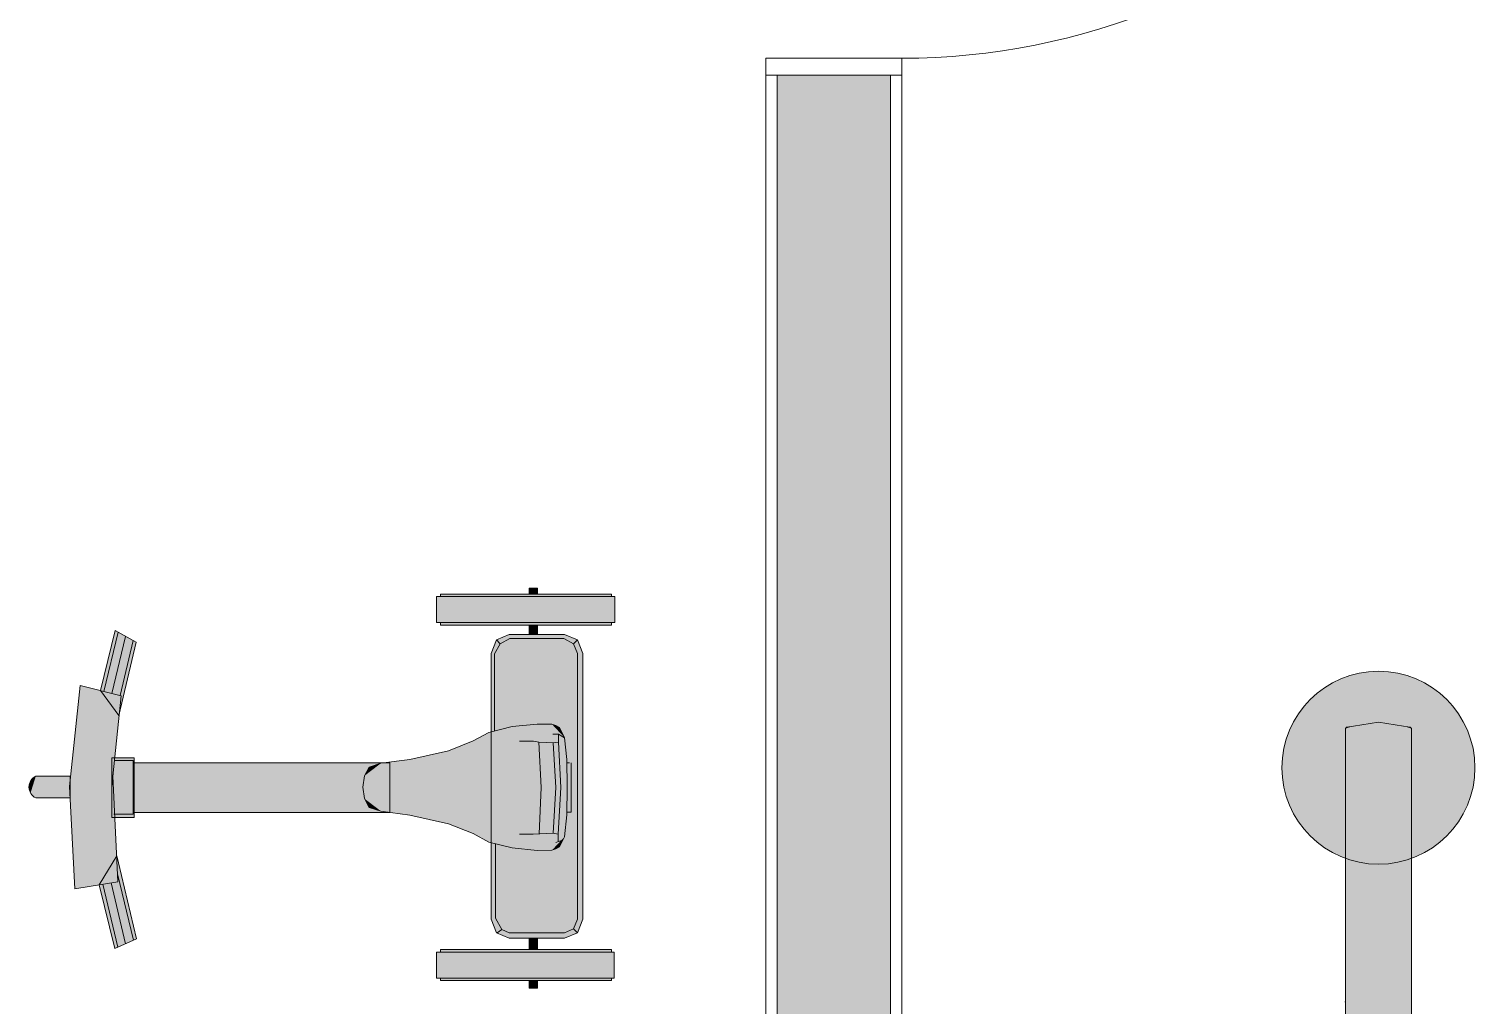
# Model space of a CAD drawing. Header units: inches. Extents: x 99 to 12024, y -5408 to 2559.
# Drawn here: x 8938.6 to 9002.4, y -5121.5 to -5078.5 of the extents above; entities that cross this region are included whole.
import ezdxf

# ---------------------------------------------------------------- set-up
doc = ezdxf.new("R2010")
doc.units = ezdxf.units.IN
doc.header["$LTSCALE"] = 96
doc.header["$MEASUREMENT"] = 0
for name, color, linetype, lineweight in [('Doors', 5, 'Continuous', 5), ('Fixtures_ Interior', 231, 'Continuous', 0), ('Walls_  Normal', 6, 'Continuous', 13)]:
    doc.layers.add(name, color=color, linetype=linetype, lineweight=lineweight)
doc.layers.add('Furniture_ Interior', color=7, linetype='Continuous', lineweight=25, true_color=0x8080c0)

# ---------------------------------------------------------------- blocks, each defined once
blk = doc.blocks.new("-Bonus Kids' Items_Mobility_Tricycle")
at = {"layer": 'Furniture_ Interior', "color": 163, "lineweight": 0, "true_color": 0x8080c0, "transparency": 33554687}
for p, q in [((-6.196, 24.006), (-6.371, 24.171)), ((1.115, 23.829), (1.115, 23.703)), ((2.217, 23.61), (2.378, 23.332)), ((6.351, 24.006), (6.526, 24.171)), ((-2.286, 23.539), (-2.392, 23.223)), ((2.025, 23.332), (1.996, 23.108)), ((2.378, 23.332), (2.378, 23.088)), ((-6.229, 20.845), (-6.385, 20.638)), ((1.114, 15.666), (1.114, 4.587)), ((-6.704, 4.605), (-3.771, 3.907)), ((6.504, 4.59), (4.075, 4.018)), ((-4.238, 3.253), (-7.009, 3.922)), ((-6.857, 4.263), (-4.176, 3.621)), ((4.167, 3.66), (6.684, 4.263)), ((6.865, 3.937), (4.259, 3.302)), ((0.057, 3.651), (0.655, 3.71))]:
    blk.add_line(p, q, dxfattribs=at)
for points in [[(-8.485, 18.136), (-8.485, 25.674), (-8.379, 25.674), (-8.379, 18.136)], [(-7.225, 17.959), (-8.379, 17.959), (-8.379, 25.796), (-7.225, 25.796)], [(-7.225, 25.674), (-7.118, 25.674), (-7.118, 18.136), (-7.225, 18.136)], [(7.184, 18.136), (7.184, 25.674), (7.291, 25.674), (7.291, 18.136)], [(8.445, 17.959), (7.291, 17.959), (7.291, 25.823), (8.445, 25.823)], [(8.445, 25.674), (8.551, 25.674), (8.551, 18.136), (8.445, 18.136)], [(-6.371, 20.605), (-6.619, 21.169), (-6.619, 23.607), (-6.371, 24.171), (-5.772, 24.405), (5.928, 24.405), (6.526, 24.171), (6.775, 23.607), (6.775, 21.169), (6.526, 20.605), (5.928, 20.371), (-5.772, 20.371)], [(-1.017, 15.512), (-1.191, 16.788), (-1.573, 18.493), (-2.006, 19.579), (-2.376, 20.264), (-2.639, 21.291), (-2.749, 22.394), (-2.739, 23.051), (-2.682, 23.228), (-2.59, 23.389), (-2.141, 23.61), (-1.18, 23.7), (0.038, 23.725), (1.256, 23.7), (2.217, 23.61), (2.665, 23.389), (2.758, 23.228), (2.815, 23.051), (2.824, 22.394), (2.714, 21.291), (2.451, 20.264), (2.082, 19.579), (1.649, 18.493), (1.267, 16.788), (1.093, 15.512), (0.927, 14.999), (0.538, 14.784), (0.038, 14.716), (-0.462, 14.784), (-0.851, 14.999)], [(-8.812, 22.046), (-8.812, 22.414), (-8.485, 22.414), (-8.485, 22.046)], [(-7.118, 22.046), (-7.118, 22.414), (-6.619, 22.414), (-6.619, 22.046)], [(6.775, 22.046), (6.775, 22.414), (7.184, 22.414), (7.184, 22.046)], [(8.551, 22.414), (8.812, 22.414), (8.812, 22.046), (8.551, 22.046)], [(1.114, 15.905), (1.114, 4.645), (-1.07, 4.645), (-1.07, 15.905)], [(-3.297, 3.953), (-2.981, 3.868), (-4.264, 3.1), (-7.073, 3.78), (-6.641, 4.747)], [(1.338, 4.645), (1.338, 3.651), (-1.293, 3.651), (-1.293, 4.645)], [(4.297, 3.153), (3.194, 3.969), (6.429, 4.725), (6.94, 3.802)], [(-4.124, 3.924), (0.53, 3.697), (4.065, 4.058), (4.526, 2.262), (0.072, 1.791), (-4.445, 2.024)]]:
    blk.add_lwpolyline(points, close=True, dxfattribs=at)
for points in [[(-2.451, 20.56), (-5.735, 20.56), (-6.229, 20.845), (-6.371, 21.169), (-6.371, 23.607), (-6.196, 24.006), (-5.772, 24.171), (5.928, 24.171), (6.351, 24.006), (6.598, 23.578), (6.598, 21.201), (6.351, 20.77), (6.526, 20.605)], [(-1.058, 23.702), (-1.054, 23.894), (1.115, 23.894)], [(-2.028, 23.322), (-2.36, 23.319), (-2.341, 23.322)], [(2.378, 23.332), (2.025, 23.332), (0.021, 23.449), (-2.028, 23.322), (-1.983, 23.098), (-2.028, 22.228), (-2.028, 21.614)], [(-1.983, 23.098), (0.021, 23.225), (1.996, 23.108), (2.013, 22.792), (2.025, 22.465), (0.021, 22.581), (-2.015, 22.489)], [(2.025, 22.465), (2.07, 22.237), (2.07, 21.624)], [(6.351, 20.77), (5.914, 20.518), (2.516, 20.518)], [(-1.148, 3.742), (-1.148, 4.587), (1.21, 4.587), (1.21, 3.767)]]:
    blk.add_lwpolyline(points, dxfattribs=at)
blk.add_lwpolyline([(0.524, 0.302, -0.632556), (-0.43, 0.302), (-0.43, 1.817), (0.524, 1.814)], format="xyb", close=True, dxfattribs=at)
at = {"layer": 'Furniture_ Interior', "color": 7, "lineweight": 0, "true_color": 0xffffff, "transparency": 33554687}
for points in [[(-8.485, 25.674), (-8.379, 25.674), (-8.485, 25.674), (-8.485, 18.136)], [(-8.485, 18.136), (-8.379, 25.674), (-8.485, 18.136), (-8.379, 18.136)], [(-7.225, 25.796), (-7.225, 17.959), (-7.225, 25.796), (-8.379, 17.959)], [(-8.379, 17.959), (-8.379, 25.796), (-8.379, 17.959), (-7.225, 25.796)], [(-7.118, 25.674), (-7.118, 18.136), (-7.118, 25.674), (-7.225, 25.674)], [(-7.225, 25.674), (-7.118, 18.136), (-7.225, 25.674), (-7.225, 18.136)], [(7.184, 25.674), (7.291, 25.674), (7.184, 25.674), (7.184, 18.136)], [(7.184, 18.136), (7.291, 25.674), (7.184, 18.136), (7.291, 18.136)], [(7.291, 17.959), (7.291, 25.823), (7.291, 17.959), (8.445, 17.959)], [(8.445, 17.959), (7.291, 25.823), (8.445, 17.959), (8.445, 25.823)], [(8.551, 25.674), (8.551, 18.136), (8.551, 25.674), (8.445, 25.674)], [(8.445, 25.674), (8.551, 18.136), (8.445, 25.674), (8.445, 18.136)], [(-6.619, 21.169), (-6.619, 23.607), (-6.619, 21.169), (-5.772, 24.405)], [(-5.772, 20.371), (-6.619, 21.169), (-5.772, 20.371), (-5.772, 24.405)], [(-6.371, 24.171), (-5.772, 24.405), (-6.371, 24.171), (-6.619, 23.607)], [(5.928, 24.405), (5.928, 20.371), (5.928, 24.405), (-5.772, 24.405)], [(-5.772, 24.405), (5.928, 20.371), (-5.772, 24.405), (-5.772, 20.371)], [(5.928, 24.405), (6.526, 24.171), (5.928, 24.405), (6.775, 23.607)], [(5.928, 24.405), (6.775, 23.607), (5.928, 24.405), (5.928, 20.371)], [(-2.749, 22.394), (-2.141, 23.61), (-2.749, 22.394), (-1.18, 23.7)], [(-2.639, 21.291), (-2.749, 22.394), (-2.639, 21.291), (-1.18, 23.7)], [(-2.749, 22.394), (-2.739, 23.051), (-2.749, 22.394), (-2.141, 23.61)], [(-2.739, 23.051), (-2.682, 23.228), (-2.739, 23.051), (-2.141, 23.61)], [(-2.682, 23.228), (-2.59, 23.389), (-2.682, 23.228), (-2.141, 23.61)], [(-1.18, 23.7), (0.038, 23.725), (-1.18, 23.7), (-2.639, 21.291)], [(-2.639, 21.291), (0.038, 23.725), (-2.639, 21.291), (-2.376, 20.264)], [(-2.376, 20.264), (0.038, 23.725), (-2.376, 20.264), (2.451, 20.264)], [(1.256, 23.7), (2.714, 21.291), (1.256, 23.7), (0.038, 23.725)], [(0.038, 23.725), (2.714, 21.291), (0.038, 23.725), (2.451, 20.264)], [(1.256, 23.7), (2.217, 23.61), (1.256, 23.7), (2.824, 22.394)], [(2.824, 22.394), (2.714, 21.291), (2.824, 22.394), (1.256, 23.7)], [(2.217, 23.61), (2.665, 23.389), (2.217, 23.61), (2.758, 23.228)], [(2.758, 23.228), (2.815, 23.051), (2.758, 23.228), (2.217, 23.61)], [(2.217, 23.61), (2.815, 23.051), (2.217, 23.61), (2.824, 22.394)], [(6.775, 23.607), (6.775, 21.169), (6.775, 23.607), (5.928, 20.371)], [(-8.485, 22.046), (-8.812, 22.046), (-8.485, 22.046), (-8.812, 22.414)], [(-8.812, 22.414), (-8.485, 22.414), (-8.812, 22.414), (-8.485, 22.046)], [(-7.118, 22.414), (-6.619, 22.414), (-7.118, 22.414), (-7.118, 22.046)], [(-7.118, 22.046), (-6.619, 22.414), (-7.118, 22.046), (-6.619, 22.046)], [(6.775, 22.414), (7.184, 22.414), (6.775, 22.414), (6.775, 22.046)], [(6.775, 22.046), (7.184, 22.414), (6.775, 22.046), (7.184, 22.046)], [(8.551, 22.046), (8.551, 22.414), (8.551, 22.046), (8.812, 22.414)], [(8.812, 22.414), (8.812, 22.046), (8.812, 22.414), (8.551, 22.046)], [(-5.772, 20.371), (-6.371, 20.605), (-5.772, 20.371), (-6.619, 21.169)], [(6.526, 20.605), (5.928, 20.371), (6.526, 20.605), (6.775, 21.169)], [(-2.006, 19.579), (-2.376, 20.264), (-2.006, 19.579), (2.451, 20.264)], [(-2.006, 19.579), (2.451, 20.264), (-2.006, 19.579), (2.082, 19.579)], [(-1.573, 18.493), (-2.006, 19.579), (-1.573, 18.493), (2.082, 19.579)], [(-1.573, 18.493), (2.082, 19.579), (-1.573, 18.493), (1.649, 18.493)], [(1.649, 18.493), (1.267, 16.788), (1.649, 18.493), (-1.573, 18.493)], [(-1.573, 18.493), (1.267, 16.788), (-1.573, 18.493), (-1.191, 16.788)], [(-1.191, 16.788), (1.267, 16.788), (-1.191, 16.788), (1.093, 15.512)], [(-1.017, 15.512), (-1.191, 16.788), (-1.017, 15.512), (1.093, 15.512)], [(-1.07, 15.905), (1.114, 15.905), (-1.07, 15.905), (1.114, 4.645)], [(-1.07, 15.905), (1.114, 4.645), (-1.07, 15.905), (-1.07, 4.645)], [(-1.017, 15.512), (1.093, 15.512), (-1.017, 15.512), (0.038, 14.716)], [(0.038, 14.716), (-0.462, 14.784), (0.038, 14.716), (-1.017, 15.512)], [(-1.017, 15.512), (-0.462, 14.784), (-1.017, 15.512), (-0.851, 14.999)], [(1.093, 15.512), (0.538, 14.784), (1.093, 15.512), (0.038, 14.716)], [(0.927, 14.999), (0.538, 14.784), (0.927, 14.999), (1.093, 15.512)], [(-4.264, 3.1), (-7.073, 3.78), (-4.264, 3.1), (-6.641, 4.747)], [(-6.641, 4.747), (-3.297, 3.953), (-6.641, 4.747), (-4.264, 3.1)], [(1.338, 3.651), (-1.293, 3.651), (1.338, 3.651), (1.338, 4.645)], [(1.338, 4.645), (-1.293, 3.651), (1.338, 4.645), (-1.293, 4.645)], [(3.194, 3.969), (6.429, 4.725), (3.194, 3.969), (4.297, 3.153)], [(4.297, 3.153), (6.429, 4.725), (4.297, 3.153), (6.94, 3.802)], [(-4.124, 3.924), (0.072, 1.791), (-4.124, 3.924), (-4.445, 2.024)], [(-2.981, 3.868), (-4.264, 3.1), (-2.981, 3.868), (-3.297, 3.953)], [(0.53, 3.697), (0.072, 1.791), (0.53, 3.697), (-4.124, 3.924)], [(0.53, 3.697), (4.065, 4.058), (0.53, 3.697), (4.526, 2.262)], [(4.526, 2.262), (0.072, 1.791), (4.526, 2.262), (0.53, 3.697)], [(-0.43, 0.302), (-0.43, 1.817), (-0.43, 0.302), (0.524, 1.814)], [(0.524, 0.302), (-0.43, 0.302), (0.524, 0.302), (0.524, 1.814)], [(-0.41, 0.264), (-0.43, 0.302), (-0.41, 0.264), (0.524, 0.302)], [(0.524, 0.302), (-0.372, 0.206), (0.524, 0.302), (-0.41, 0.264)], [(-0.326, 0.155), (-0.372, 0.206), (-0.326, 0.155), (0.524, 0.302)], [(0.524, 0.302), (-0.274, 0.109), (0.524, 0.302), (-0.326, 0.155)], [(-0.217, 0.071), (-0.274, 0.109), (-0.217, 0.071), (0.524, 0.302)], [(0.524, 0.302), (-0.155, 0.04), (0.524, 0.302), (-0.217, 0.071)], [(-0.09, 0.018), (-0.155, 0.04), (-0.09, 0.018), (0.524, 0.302)], [(0.524, 0.302), (-0.022, 0.005), (0.524, 0.302), (-0.09, 0.018)], [(0.047, 0), (-0.022, 0.005), (0.047, 0), (0.524, 0.302)], [(0.524, 0.302), (0.116, 0.005), (0.524, 0.302), (0.047, 0)], [(0.184, 0.018), (0.116, 0.005), (0.184, 0.018), (0.524, 0.302)], [(0.524, 0.302), (0.249, 0.04), (0.524, 0.302), (0.184, 0.018)], [(0.311, 0.071), (0.249, 0.04), (0.311, 0.071), (0.524, 0.302)], [(0.524, 0.302), (0.368, 0.109), (0.524, 0.302), (0.311, 0.071)], [(0.42, 0.155), (0.368, 0.109), (0.42, 0.155), (0.524, 0.302)], [(0.524, 0.302), (0.466, 0.206), (0.524, 0.302), (0.42, 0.155)], [(0.504, 0.264), (0.466, 0.206), (0.504, 0.264), (0.524, 0.302)]]:
    blk.add_solid(points, dxfattribs=at)
blk = doc.blocks.new('block2')
at = {"layer": 'Fixtures_ Interior', "color": 17, "lineweight": 0, "true_color": 0x804040, "transparency": 33554687}
for p, q in [((-3.227, 18.818), (-3.227, 18.16)), ((-2.368, 18.16), (-2.368, 18.818)), ((2.383, 18.16), (2.383, 18.818)), ((3.242, 18.16), (3.242, 18.818))]:
    blk.add_line(p, q, dxfattribs=at)
blk.add_lwpolyline([(3.467, 21.489, -0.236068), (4.123, 21.111, -0.157214), (4.123, 19.344, -0.236068), (3.467, 18.989), (-3.452, 18.989, -0.236068), (-4.176, 19.407, -0.10265), (-4.176, 21.071, -0.236068), (-3.452, 21.489)], format="xyb", close=True, dxfattribs=at)
for points in [[(1.459, 18.499), (1.494, 18.526), (1.644, 18.85), (1.644, 19.56), (1.494, 19.883), (1.211, 20.1), (0.007, 20.365), (-1.197, 20.1), (-1.48, 19.883), (-1.629, 19.56), (-1.629, 18.85), (-1.48, 18.526), (-1.444, 18.499)], [(-3.63, 19.029), (-3.63, 18.818), (-1.965, 18.818), (-1.965, 18.989)], [(3.644, 19.029), (3.644, 18.818), (1.98, 18.818), (1.98, 18.989)], [(-1.444, 17.788), (-1.494, 17.845), (-1.529, 17.972), (-1.549, 18.045), (-1.515, 18.173), (-1.444, 18.245)], [(1.459, 17.152), (1.757, 16.96), (1.996, 16.747), (2.148, 16.555), (2.23, 16.395), (2.283, 16.276), (2.308, 16.154), (2.293, 16.023), (2.264, 15.968), (2.186, 15.862), (2.065, 15.809), (1.934, 15.824), (1.852, 15.845), (1.727, 15.923), (1.566, 16.039), (1.459, 16.114)], [(2.12, 16.299), (2.04, 16.32), (1.916, 16.397), (1.756, 16.512), (1.464, 16.716)], [(-1.444, 14.525), (-1.454, 14.571), (-1.444, 14.617)], [(1.459, 14.617), (1.469, 14.571), (1.459, 14.525)]]:
    blk.add_lwpolyline(points, dxfattribs=at)
for points in [[(-1.444, 2.526), (-1.444, 19.519), (-1.332, 19.765), (-1.117, 19.929), (0.007, 20.181), (1.131, 19.929), (1.346, 19.765), (1.459, 19.519), (1.459, 2.526), (1.409, 2.467), (1.308, 2.449), (1.111, 2.417), (0.007, 2.24), (-1.096, 2.417), (-1.293, 2.449), (-1.395, 2.467)], [(-3.518, 17.602), (-3.518, 18.16), (-2.077, 18.16), (-2.077, 17.602), (-2.095, 17.555), (-2.127, 17.53), (-3.468, 17.53), (-3.5, 17.555)], [(2.11, 17.555), (2.092, 17.602), (2.092, 18.16), (3.532, 18.16), (3.532, 17.602), (3.515, 17.555), (3.483, 17.53), (2.142, 17.53)]]:
    blk.add_lwpolyline(points, close=True, dxfattribs=at)
blk.add_circle((0.007, 4.253), 4.253, dxfattribs=at)
at = {"layer": 'Fixtures_ Interior', "color": 7, "lineweight": 0, "true_color": 0xffffff, "transparency": 33554687}
for points in [[(-3.452, 18.989), (-4.262, 20.239), (-3.452, 18.989), (-3.452, 21.489)], [(-4.262, 20.239), (-4.227, 20.774), (-4.262, 20.239), (-3.452, 21.489)], [(-4.227, 20.774), (-3.518, 21.483), (-4.227, 20.774), (-3.452, 21.489)], [(-3.638, 21.459), (-3.518, 21.483), (-3.638, 21.459), (-4.227, 20.774)], [(-4.227, 20.774), (-3.754, 21.42), (-4.227, 20.774), (-3.638, 21.459)], [(-3.864, 21.366), (-3.754, 21.42), (-3.864, 21.366), (-4.227, 20.774)], [(-4.227, 20.774), (-3.965, 21.298), (-4.227, 20.774), (-3.864, 21.366)], [(-4.057, 21.217), (-3.965, 21.298), (-4.057, 21.217), (-4.227, 20.774)], [(-4.227, 20.774), (-4.138, 21.125), (-4.227, 20.774), (-4.057, 21.217)], [(-4.176, 21.071), (-4.138, 21.125), (-4.176, 21.071), (-4.227, 20.774)], [(3.467, 21.489), (3.467, 18.989), (3.467, 21.489), (-3.452, 21.489)], [(3.467, 18.989), (-3.452, 18.989), (3.467, 18.989), (-3.452, 21.489)], [(3.467, 21.489), (3.527, 21.484), (3.467, 21.489), (4.163, 20.972)], [(4.163, 20.972), (4.237, 20.603), (4.163, 20.972), (3.467, 21.489)], [(3.467, 21.489), (4.237, 20.603), (3.467, 21.489), (4.262, 20.228)], [(3.467, 21.489), (4.262, 20.228), (3.467, 21.489), (3.467, 18.989)], [(3.527, 21.484), (3.635, 21.462), (3.527, 21.484), (4.163, 20.972)], [(3.635, 21.462), (3.74, 21.426), (3.635, 21.462), (4.163, 20.972)], [(3.74, 21.426), (3.84, 21.377), (3.74, 21.426), (4.163, 20.972)], [(3.84, 21.377), (3.932, 21.316), (3.84, 21.377), (4.163, 20.972)], [(3.932, 21.316), (4.015, 21.243), (3.932, 21.316), (4.163, 20.972)], [(4.015, 21.243), (4.088, 21.16), (4.015, 21.243), (4.163, 20.972)], [(4.088, 21.16), (4.123, 21.111), (4.088, 21.16), (4.163, 20.972)], [(-4.227, 19.704), (-4.262, 20.239), (-4.227, 19.704), (-3.452, 18.989)], [(-1.444, 19.519), (-1.117, 19.929), (-1.444, 19.519), (0.007, 20.181)], [(-1.444, 19.519), (0.007, 20.181), (-1.444, 19.519), (1.459, 19.519)], [(-1.332, 19.765), (-1.117, 19.929), (-1.332, 19.765), (-1.444, 19.519)], [(0.007, 20.181), (1.131, 19.929), (0.007, 20.181), (1.459, 19.519)], [(1.131, 19.929), (1.346, 19.765), (1.131, 19.929), (1.459, 19.519)], [(4.262, 20.228), (4.237, 19.852), (4.262, 20.228), (3.467, 18.989)], [(4.237, 19.852), (4.163, 19.483), (4.237, 19.852), (3.467, 18.989)], [(-3.518, 18.995), (-3.638, 19.019), (-3.518, 18.995), (-4.227, 19.704)], [(-3.452, 18.989), (-3.518, 18.995), (-3.452, 18.989), (-4.227, 19.704)], [(-3.965, 19.18), (-4.227, 19.704), (-3.965, 19.18), (-3.864, 19.112)], [(-3.864, 19.112), (-4.227, 19.704), (-3.864, 19.112), (-3.754, 19.058)], [(-3.754, 19.058), (-4.227, 19.704), (-3.754, 19.058), (-3.638, 19.019)], [(-4.138, 19.353), (-4.227, 19.704), (-4.138, 19.353), (-4.057, 19.261)], [(-4.057, 19.261), (-4.227, 19.704), (-4.057, 19.261), (-3.965, 19.18)], [(-4.138, 19.353), (-4.176, 19.407), (-4.138, 19.353), (-4.227, 19.704)], [(1.459, 19.519), (1.459, 2.526), (1.459, 19.519), (-1.444, 19.519)], [(-1.444, 19.519), (1.459, 2.526), (-1.444, 19.519), (-1.444, 2.526)], [(4.163, 19.483), (3.548, 18.996), (4.163, 19.483), (3.467, 18.989)], [(3.655, 19.017), (3.548, 18.996), (3.655, 19.017), (4.163, 19.483)], [(4.163, 19.483), (3.759, 19.052), (4.163, 19.483), (3.655, 19.017)], [(3.856, 19.1), (3.759, 19.052), (3.856, 19.1), (4.163, 19.483)], [(4.163, 19.483), (3.947, 19.161), (4.163, 19.483), (3.856, 19.1)], [(4.029, 19.233), (3.947, 19.161), (4.029, 19.233), (4.163, 19.483)], [(4.163, 19.483), (4.101, 19.315), (4.163, 19.483), (4.029, 19.233)], [(4.163, 19.483), (4.123, 19.344), (4.163, 19.483), (4.101, 19.315)], [(-2.077, 18.16), (-3.468, 17.53), (-2.077, 18.16), (-3.518, 18.16)], [(-3.518, 18.16), (-3.468, 17.53), (-3.518, 18.16), (-3.518, 17.602)], [(-2.127, 17.53), (-3.468, 17.53), (-2.127, 17.53), (-2.077, 18.16)], [(-2.077, 17.602), (-2.127, 17.53), (-2.077, 17.602), (-2.077, 18.16)], [(2.092, 17.602), (2.092, 18.16), (2.092, 17.602), (2.142, 17.53)], [(3.532, 18.16), (3.483, 17.53), (3.532, 18.16), (2.092, 18.16)], [(2.092, 18.16), (3.483, 17.53), (2.092, 18.16), (2.142, 17.53)], [(3.532, 18.16), (3.532, 17.602), (3.532, 18.16), (3.483, 17.53)], [(-3.518, 17.602), (-3.468, 17.53), (-3.518, 17.602), (-3.5, 17.555)], [(-2.077, 17.602), (-2.095, 17.555), (-2.077, 17.602), (-2.127, 17.53)], [(2.142, 17.53), (2.11, 17.555), (2.142, 17.53), (2.092, 17.602)], [(3.515, 17.555), (3.483, 17.53), (3.515, 17.555), (3.532, 17.602)], [(0.007, 8.506), (-3.989, 5.708), (-4.246, 4.253), (-4.181, 4.992)], [(0.007, 8.506), (-4.246, 4.253), (-3.989, 2.798), (-4.181, 3.514)], [(0.007, 8.506), (-3.251, 6.987), (-3.989, 5.708), (-3.676, 6.38)], [(0.007, 8.506), (-3.989, 2.798), (-3.251, 1.519), (-3.676, 2.127)], [(0.007, 8.506), (-2.119, 7.936), (-3.251, 6.987), (-2.726, 7.511)], [(0.007, 8.506), (-3.251, 1.519), (-2.119, 0.57), (-2.726, 0.995)], [(0.007, 8.506), (-0.731, 8.441), (-2.119, 7.936), (-1.447, 8.25)], [(0.007, 8.506), (-2.119, 0.57), (-0.731, 0.065), (-1.447, 0.256)], [(0.007, 8.506), (-0.731, 0.065), (0.746, 0.065), (0.007, 0)], [(0.007, 8.506), (0.746, 0.065), (2.134, 0.57), (1.462, 0.256)], [(0.007, 8.506), (2.134, 0.57), (3.265, 1.519), (2.741, 0.995)], [(0.007, 8.506), (3.265, 1.519), (4.004, 2.798), (3.691, 2.127)], [(0.007, 8.506), (4.004, 2.798), (4.26, 4.253), (4.196, 3.514)], [(0.007, 8.506), (4.26, 4.253), (4.004, 5.708), (4.196, 4.992)], [(0.007, 8.506), (4.004, 5.708), (3.265, 6.987), (3.691, 6.38)], [(0.007, 8.506), (3.265, 6.987), (2.134, 7.936), (2.741, 7.511)], [(0.007, 8.506), (2.134, 7.936), (0.746, 8.441), (1.462, 8.25)], [(1.459, 2.526), (-1.096, 2.417), (1.459, 2.526), (-1.444, 2.526)], [(-1.096, 2.417), (-1.293, 2.449), (-1.096, 2.417), (-1.444, 2.526)], [(-1.444, 2.526), (-1.293, 2.449), (-1.444, 2.526), (-1.395, 2.467)], [(1.111, 2.417), (-1.096, 2.417), (1.111, 2.417), (1.459, 2.526)], [(1.111, 2.417), (0.007, 2.24), (1.111, 2.417), (-1.096, 2.417)], [(1.459, 2.526), (1.308, 2.449), (1.459, 2.526), (1.111, 2.417)], [(1.409, 2.467), (1.308, 2.449), (1.409, 2.467), (1.459, 2.526)]]:
    blk.add_solid(points, dxfattribs=at)

msp = doc.modelspace()

# ---------------------------------------------------------------- linework, layer by layer
at = {"layer": 'Doors', "transparency": 33554687}
for p, q in [((8971.116, -5079.818), (8971.116, -5080.568)), ((8971.116, -5079.818), (8977.116, -5079.818)), ((8977.116, -5079.818), (8977.116, -5080.568)), ((8971.116, -5080.568), (8977.116, -5080.568))]:
    msp.add_line(p, q, dxfattribs=at)
msp.add_arc((8977.116, -5049.818), 30, 270, 315, dxfattribs=at)
at = {"layer": 'Walls_  Normal', "transparency": 33554687}
for p, q in [((8971.116, -5150.068), (8971.116, -5080.568)), ((8971.116, -5080.568), (8977.116, -5080.568)), ((8971.616, -5150.068), (8971.616, -5080.568)), ((8971.616, -5080.568), (8976.616, -5080.568)), ((8976.616, -5128.818), (8976.616, -5080.568)), ((8977.116, -5128.318), (8977.116, -5080.568))]:
    msp.add_line(p, q, dxfattribs=at)
at = {"layer": 'Walls_  Normal', "color": 252, "true_color": 0x949494, "transparency": 33554687}
msp.add_solid([(8971.616, -5150.068), (8971.616, -5080.568), (8976.616, -5150.068), (8976.616, -5080.568)], dxfattribs=at)

# ---------------------------------------------------------------- block references
at = {"layer": 'Fixtures_ Interior', "transparency": 33554687, "xscale": -1, "rotation": 180}
msp.add_blockref('block2', (8998.116, -5106.829), dxfattribs=at)
at = {"layer": 'Furniture_ Interior', "transparency": 33554687, "xscale": -1, "rotation": 270.0000000000001}
msp.add_blockref("-Bonus Kids' Items_Mobility_Tricycle", (8938.646, -5111.98), dxfattribs=at)

doc.saveas('drawing.dxf')
